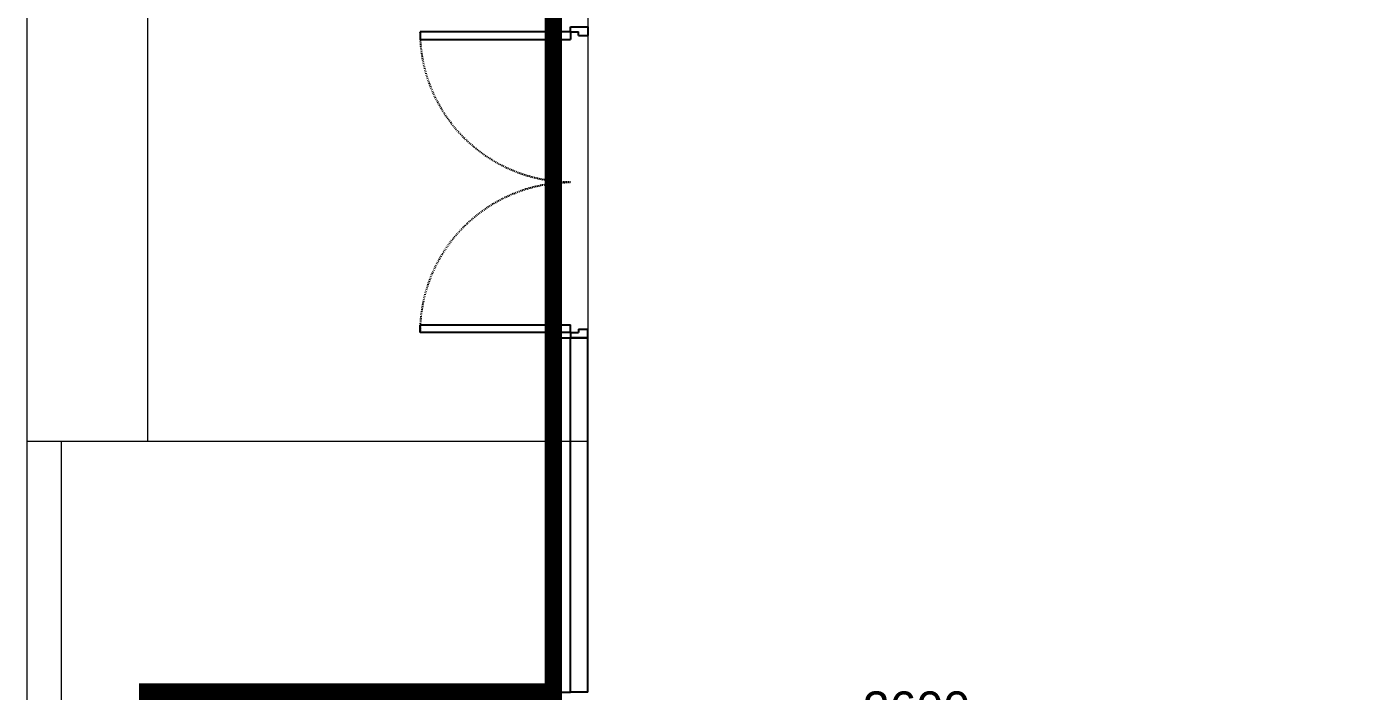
# Model space of a CAD drawing. Header units: millimetres. Extents: x 379264 to 1158416, y -283062 to 356890.
# Drawn here: x 1104351.2 to 1104505.7, y -4808.5 to -4731.6 of the extents above; entities that cross this region are included whole.
import ezdxf

# ---------------------------------------------------------------- set-up
doc = ezdxf.new("R2010")
doc.units = ezdxf.units.MM
doc.linetypes.add('keyplan TANG 1$0$mb tang 1 TWB$0$Hidden10.5', pattern=[1.5, 1, -0.5])
doc.linetypes.add('keyplan TANG 1$0$mb tang 1 TWB$0$Lift Car$0$Hidden10.5', pattern=[1.5, 1, -0.5])
for name, color, linetype in [('CHI TIET THANG SAN VUON$0$DnW', 20, 'Continuous'), ('keyplan TANG 1$0$mb tang 1 TWB$0$Curtain Line', 250, 'Continuous'), ('keyplan TANG 1$0$mb tang 1 TWB$0$Door', 250, 'Continuous'), ('keyplan TANG 1$0$mb tang 1 TWB$0$Glass', 250, 'Continuous'), ('keyplan TANG 1$0$mb tang 1 TWB$0$Lift Car', 250, 'Continuous')]:
    doc.layers.add(name, color=color, linetype=linetype)
doc.layers.add('keyplan TANG 1$0$Hatch vat lieu', color=250, linetype='Continuous', lineweight=5)
doc.layers.add('keyplan TANG 1$0$Net Thay khac', color=250, linetype='Continuous', lineweight=15)
doc.styles.add('keyplan TANG 1$0$mb tang 1 TWB$0$Arial_C', font='arial.ttf')
doc.dimstyles.new('keyplan TANG 1$0$mb tang 1 TWB$0$Dim 100 (A1-A2)', dxfattribs={"dimscale": 100, "dimtxt": 2, "dimasz": 0.7, "dimexe": 0, "dimexo": 1, "dimgap": 1, "dimtad": 1, "dimdec": 0, "dimzin": 12, "dimdsep": 46, "dimtxsty": 'keyplan TANG 1$0$mb tang 1 TWB$0$Arial_C', "dimblk": 'keyplan TANG 1$0$mb tang 1 TWB$0$_Dot', "dimcen": 1, "dimclrd": 256, "dimclre": 256, "dimclrt": 3, "dimadec": 0, "dimazin": 0, "dimtfac": 1, "dimtdec": 0, "dimtix": 1, "dimtmove": 2, "dimatfit": 3, "dimldrblk": 'keyplan TANG 1$0$mb tang 1 TWB$0$HTT Arrow 30', "dimfxl": 1, "dimtolj": 1, "dimtzin": 0, "dimarcsym": 0})

# ---------------------------------------------------------------- blocks, each defined once
blk = doc.blocks.new('keyplan TANG 1$0$mb tang 1 TWB$0$Door 1800-1')
at = {"color": 0, "linetype": 'ByBlock'}
for p, q in [((29.99999962575384, 100.0000000003201), (29.9999996257684, 970.0000000003201)), ((29.9999996257684, 970.0000000003201), (74.9999996257684, 970.0000000003201)), ((74.9999996257684, 970.0000000003201), (74.99999962575384, 100.0000000003201)), ((1724.999999999985, 970.0000000003201), (1725, 100.0000000003201)), ((1769.999999999985, 970.0000000003201), (1724.999999999985, 970.0000000003201)), ((1770, 100.0000000003201), (1769.999999999985, 970.0000000003201)), ((29.99999962575384, 100.0000000003201), (-3.742461558431387e-07, 100.000000000131)), ((-3.742461558431387e-07, 100.000000000131), (0, 0)), ((29.99999962575384, 100.0000000003201), (29.99999979416316, 55.00000000033469)), ((29.99999962575384, 100.0000000003201), (74.99999962575384, 100.0000000003201)), ((1770, 100.0000000003201), (1725, 100.0000000003201)), ((1770, 100.0000000003201), (1800, 100.000000000131)), ((1770, 100.0000000003201), (1769.999999831591, 55.00000000033469)), ((1800, 100.000000000131), (1799.999999625754, 0)), ((0, 0), (50, 4.074536263942719e-10)), ((49.99999979417771, 55.00000000046566), (29.99999979416316, 55.00000000033469)), ((49.99999979417771, 55.00000000046566), (50, 4.074536263942719e-10)), ((1749.999999831576, 55.00000000046566), (1769.999999831591, 55.00000000033469)), ((1749.999999831576, 55.00000000046566), (1749.999999625754, 4.074536263942719e-10)), ((1799.999999625754, 0), (1749.999999625754, 4.074536263942719e-10))]:
    blk.add_line(p, q, dxfattribs=at)
at = {"color": 0, "linetype": 'keyplan TANG 1$0$mb tang 1 TWB$0$Hidden10.5'}
for centre, start, end in [((29.99999962575384, 100.0000000003201), 0, 90), ((1770, 100.0000000003201), 90, 180)]:
    blk.add_arc(centre, 870.0000001871231, start, end, dxfattribs=at)
blk = doc.blocks.new('*U1408')
at = {"layer": 'keyplan TANG 1$0$mb tang 1 TWB$0$Door'}
blk.add_blockref('keyplan TANG 1$0$mb tang 1 TWB$0$Door 1800-1', (0, 0), dxfattribs=at)
blk = doc.blocks.new('keyplan TANG 1$0$mb tang 1 TWB$0$_Dot')
at = {"color": 0, "linetype": 'ByBlock', "lineweight": -2}
blk.add_line((-0.5, 0), (-1, 0), dxfattribs=at)
at = {"color": 0, "linetype": 'ByBlock', "const_width": 0.5}
blk.add_lwpolyline([(-0.25, 0, 1), (0.25, 0, 1)], format="xyb", close=True, dxfattribs=at)
blk = doc.blocks.new('*D84')
at = {"layer": 'Defpoints', "lineweight": -2, "transparency": 16777216}
for p, q in [((-133897.6599080609, -53383.47322053788), (-133897.6599080609, -53483.47322053788)), ((-131297.6599080609, -53383.47322053788), (-131297.6599080609, -53483.47322053788)), ((-133827.6599080609, -53483.47322053788), (-131367.6599080609, -53483.47322053788))]:
    blk.add_line(p, q, dxfattribs=at)
at = {"layer": 'Defpoints', "color": 0, "transparency": 16777216}
for p in [(-133897.6599080609, -53483.47322053788), (-131297.6599080609, -53483.47322053788), (-131297.6599080609, -53483.47322053788)]:
    blk.add_point(p, dxfattribs=at)
at = {"layer": 'Defpoints', "lineweight": -2, "transparency": 16777216, "xscale": 70, "yscale": 70, "zscale": 70, "rotation": 180}
blk.add_blockref('keyplan TANG 1$0$mb tang 1 TWB$0$_Dot', (-133897.6599080609, -53483.47322053788), dxfattribs=at)
at = {"layer": 'Defpoints', "lineweight": -2, "transparency": 16777216, "xscale": 70, "yscale": 70, "zscale": 70}
blk.add_blockref('keyplan TANG 1$0$mb tang 1 TWB$0$_Dot', (-131297.6599080609, -53483.47322053788), dxfattribs=at)
at = {"layer": 'Defpoints', "color": 3, "transparency": 16777216, "insert": (-132597.6599080609, -53281.35862299355), "char_height": 200, "attachment_point": 5, "style": 'keyplan TANG 1$0$mb tang 1 TWB$0$Arial_C'}
blk.add_mtext('\\A1;2600', dxfattribs=at)
blk = doc.blocks.new('keyplan TANG 1$0$mb tang 1 TWB$0$HTT Arrow 30')
blk.add_hatch(color=256).paths.add_polyline_path([(-2.5, 0.3750000000000002), (-2.5, -0.3749999999999998), (0, 0)])
at = {"color": 0, "linetype": 'ByBlock', "lineweight": -2}
for p, q in [((0, 0), (-2.5, 0.3750000000000002)), ((-2.5, -0.3749999999999998), (-2.5, 0.3750000000000002)), ((0, 0), (-2.5, -0.3749999999999998))]:
    blk.add_line(p, q, dxfattribs=at)
blk = doc.blocks.new('*D85')
at = {"layer": 'Defpoints', "lineweight": -2, "transparency": 16777216}
for p, q in [((-131397.659908061, -53483.47322053791), (-131297.6599080613, -53483.47322053791)), ((-131297.6599080613, -56013.47322053791), (-131297.6599080613, -53553.47322053791)), ((-131397.659908061, -56083.47322053791), (-131297.6599080613, -56083.47322053791))]:
    blk.add_line(p, q, dxfattribs=at)
at = {"layer": 'Defpoints', "color": 0, "transparency": 16777216}
for p in [(-131297.659908061, -53483.47322053791), (-131297.6599080613, -53483.47322053791), (-131297.659908061, -56083.47322053791)]:
    blk.add_point(p, dxfattribs=at)
at = {"layer": 'Defpoints', "lineweight": -2, "transparency": 16777216, "xscale": 70, "yscale": 70, "zscale": 70}
for p, rotation in [((-131297.6599080613, -53483.47322053791), 90), ((-131297.6599080613, -56083.47322053791), 270)]:
    blk.add_blockref('keyplan TANG 1$0$mb tang 1 TWB$0$_Dot', p, dxfattribs=dict(at, rotation=rotation))
at = {"layer": 'Defpoints', "color": 3, "transparency": 16777216, "insert": (-131499.7745056056, -54783.47322053786), "char_height": 200, "attachment_point": 5, "rotation": 90, "style": 'keyplan TANG 1$0$mb tang 1 TWB$0$Arial_C'}
blk.add_mtext('\\A1;2600', dxfattribs=at)
blk = doc.blocks.new('keyplan TANG 1$0$mb tang 1 TWB$0$A$Cc16aa9dd')
at = {"linetype": 'keyplan TANG 1$0$mb tang 1 TWB$0$Lift Car$0$Hidden10.5'}
for p, q in [((1300, 1300), (-1300, -1300)), ((1300, -1300), (-1300, 1300))]:
    blk.add_line(p, q, dxfattribs=at)
at = {"color": 0}
for p, q in [((-500, 1150.000000000015), (500, 1150.000000000015)), ((1075, 1000), (-1075, 1000.000000000029)), ((-1075, -999.9999999999709), (-1075, 1000)), ((-1050, 975), (1050, 975)), ((-1050, 975), (-1050, -974.9999999999709)), ((1050, 975), (1050, -975)), ((1075, -1000), (1075, 1000)), ((-975, -999.9999999999709), (-1075, -999.9999999999709)), ((-1050, -974.9999999999709), (-950, -974.9999999999709)), ((-975, -999.9999999999709), (-975, -1029.999999999971)), ((-950, -974.9999999999709), (-950, -1075)), ((1050, -975), (950, -975)), ((950, -975), (950, -1075)), ((975, -1000), (1075, -1000)), ((975, -1000), (975, -1029.999999999971)), ((1225.000000000029, -1075), (-1225, -1075)), ((-1225, -1175), (-1225, -1075)), ((-1175, -1029.999999999971), (-1175, -1075)), ((1175.000000000029, -1029.999999999971), (1175.000000000029, -1075)), ((1225.000000000029, -1175), (1225.000000000029, -1075)), ((-1225.000000000029, -1175), (1225.000000000029, -1175)), ((-1225.000000000029, -1200), (1225.000000000029, -1200)), ((-1225, -1200), (-1225, -1250)), ((1225.000000000029, -1200), (1225.000000000029, -1250)), ((1225.000000000029, -1250), (-1225, -1250)), ((-400, -1250), (-400, -1300)), ((400, -1300), (-400, -1300)), ((400, -1250), (400, -1300))]:
    blk.add_line(p, q, dxfattribs=at)
at = {"color": 0, "ltscale": 1.5}
for p, q in [((-1175, -1029.999999999971), (-975, -1029.999999999971)), ((1175.000000000029, -1029.999999999971), (975, -1029.999999999971))]:
    blk.add_line(p, q, dxfattribs=at)
at = {"linetype": 'keyplan TANG 1$0$mb tang 1 TWB$0$Lift Car$0$Hidden10.5'}
blk.add_lwpolyline([(-1300, 1300), (1300, 1300), (1300, -1300), (-1300, -1300)], close=True, dxfattribs=at)
at = {"color": 0}
blk.add_lwpolyline([(450, 1225.000000000015), (450, 1075.000000000015), (-450, 1075.000000000015), (-450, 1225.000000000015)], close=True, dxfattribs=at)
for points in [[(-400, -1300), (-500, -1500), (-550, -1500)], [(400, -1300), (500, -1500), (550, -1500)]]:
    blk.add_lwpolyline(points, dxfattribs=at)
at = {"layer": 'Defpoints'}
dim = blk.add_linear_dim(base=(1300, 1300), p1=(-1300, 1300), p2=(1300, 1300), dimstyle='keyplan TANG 1$0$mb tang 1 TWB$0$Dim 100 (A1-A2)', dxfattribs=at)
dim.commit()
dim.dimension.update_dxf_attribs({"geometry": '*D84', "text_midpoint": (0, 1502.114597544336), "insert": (132597.6599080609, 54783.47322053788)})
dim = blk.add_linear_dim(base=(1299.999999999651, 1299.999999999971), p1=(1299.999999999942, -1300), p2=(1299.999999999942, 1300), angle=270, dimstyle='keyplan TANG 1$0$mb tang 1 TWB$0$Dim 100 (A1-A2)', dxfattribs=at)
dim.commit()
dim.dimension.update_dxf_attribs({"geometry": '*D85', "text_midpoint": (1097.885402455344, 2.182787284255028e-11), "insert": (132597.6599080609, 54783.47322053788)})
blk = doc.blocks.new('keyplan TANG 1$0$mb tang 1 TWB$0$A$C2C4C50CE')
at = {"layer": 'keyplan TANG 1$0$mb tang 1 TWB$0$Lift Car'}
blk.add_blockref('keyplan TANG 1$0$mb tang 1 TWB$0$A$Cc16aa9dd', (-18249.87999999989, -19675.00000289813), dxfattribs=at)
blk = doc.blocks.new('keyplan TANG 1$0$mb tang 1 TWB$0$A$C67f029bb')
blk.add_blockref('keyplan TANG 1$0$mb tang 1 TWB$0$A$C2C4C50CE', (-42386.0469336505, -77633.4732285568))
blk = doc.blocks.new('keyplan TANG 1')
at = {"color": 7, "const_width": 100}
blk.add_lwpolyline([(76848.45467698967, 83550.26210417584), (76848.45467698967, 90049.99999513064), (80999.9993054535, 90049.99999512354), (80999.9993054535, 91824.99999273785), (76850.000000005, 91824.99999274027), (76850.000000005, 97424.99999273787), (79198.45461166167, 97424.99999590334), (79198.45461166167, 103724.9999999999), (82500.00071040692, 103725.2593077353), (82500.00071040692, 122524.7406868417), (79198.45461165802, 122524.7406868417), (79198.45461165802, 128825.0000012901), (76850.00000000146, 128825.0000012901), (76850.00000000102, 136500.0000023285)], dxfattribs=at)
at = {"layer": 'keyplan TANG 1$0$Hatch vat lieu'}
blk.add_lwpolyline([(76350.00000000099, 98875.129771279), (76350.00000000099, 83550.00058133813)], dxfattribs=at)
at = {"layer": 'keyplan TANG 1$0$mb tang 1 TWB$0$Curtain Line'}
for p, q in [((79198.45461166167, 97424.99999590334), (79198.45461165818, 99475.12976990291)), ((79198.45461165818, 99475.12976990291), (79298.45461165818, 99475.12976990291)), ((79398.45461165818, 99475.12976990291), (79298.45461165818, 99475.12976990291)), ((79398.45461166167, 97424.99999590334), (79398.45461165818, 99475.12976990291)), ((79198.45461166167, 97424.99999590334), (79298.45461166167, 97424.99999590334)), ((79398.45461166167, 97424.99999590334), (79298.45461166167, 97424.99999590334))]:
    blk.add_line(p, q, dxfattribs=at)
at = {"layer": 'keyplan TANG 1$0$mb tang 1 TWB$0$Glass'}
blk.add_line((79298.45461166167, 97424.99999590334), (79298.45461166167, 99475.12976990291), dxfattribs=at)
at = {"layer": 'keyplan TANG 1$0$Net Thay khac'}
blk.add_line((79398.38068667724, 98875.129771279), (76150.00000000099, 98875.129771279), dxfattribs=at)
blk.add_lwpolyline([(76849.99999999744, 136499.9999970782), (76150.00000000105, 136499.9999970782), (76150.00000000099, 74804.87005053653, 0.2818337768156034), (77786.09354582714, 72132.8372692513), (81322.01928782777, 70327.96721871459, 0.1185413434814177), (82685.92574200156, 69999.99999999988), (99552.09518931291, 69999.99999999994)], format="xyb", dxfattribs=at)
for points in [[(76850.00000000105, 101875.1297712792), (76850.00000000105, 98875.12977127905)], [(79398.4170416785, 101875.1297703977), (79398.34433167608, 98875.129771279)]]:
    blk.add_lwpolyline(points, dxfattribs=at)
blk.add_blockref('keyplan TANG 1$0$mb tang 1 TWB$0$A$C67f029bb', (141935.9269336516, 193133.4732241927))
at = {"layer": 'keyplan TANG 1$0$mb tang 1 TWB$0$Door', "xscale": -1, "rotation": 90}
blk.add_blockref('*U1408', (79398.35887367651, 101275.1297695286), dxfattribs=at)

msp = doc.modelspace()

# ---------------------------------------------------------------- block references
at = {"layer": 'CHI TIET THANG SAN VUON$0$DnW', "xscale": 0.02, "yscale": 0.02, "zscale": 0.02}
msp.add_blockref('keyplan TANG 1', (1102828.19624897, -6757.067446401816), dxfattribs=at)

doc.saveas('drawing.dxf')
